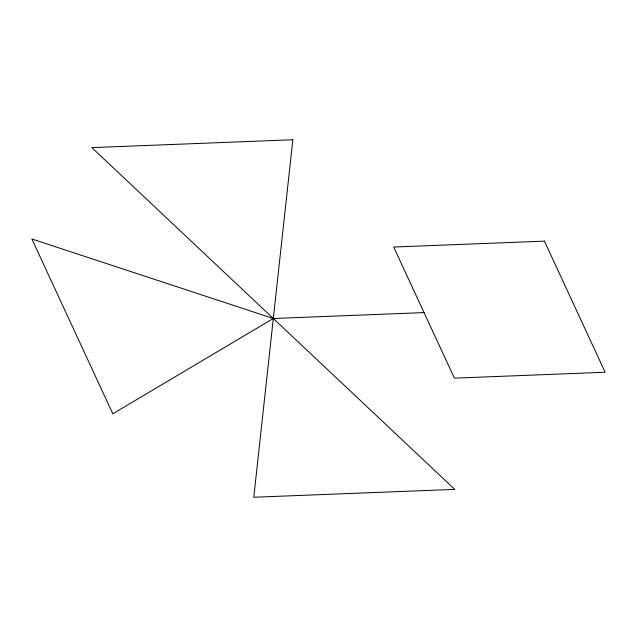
<?xml version="1.0" encoding="UTF-8"?>
<svg xmlns="http://www.w3.org/2000/svg" width="637" height="637" viewBox="0 0 637 637"><rect width="100%" height="100%" fill="white"/><g stroke="black" fill="none" stroke-linecap="round" stroke-linejoin="round"><path stroke-width="0.96" d="M273.313 318.5L112.813 413.779L31.85 238.971L273.313 318.5L424.051 312.592M292.845 139.75L253.781 497.25L454.77 489.375L91.863 147.625L292.845 139.75M544.428 241.136L393.69 247.037L454.412 378.147L605.15 372.247L544.428 241.136"/></g></svg>
